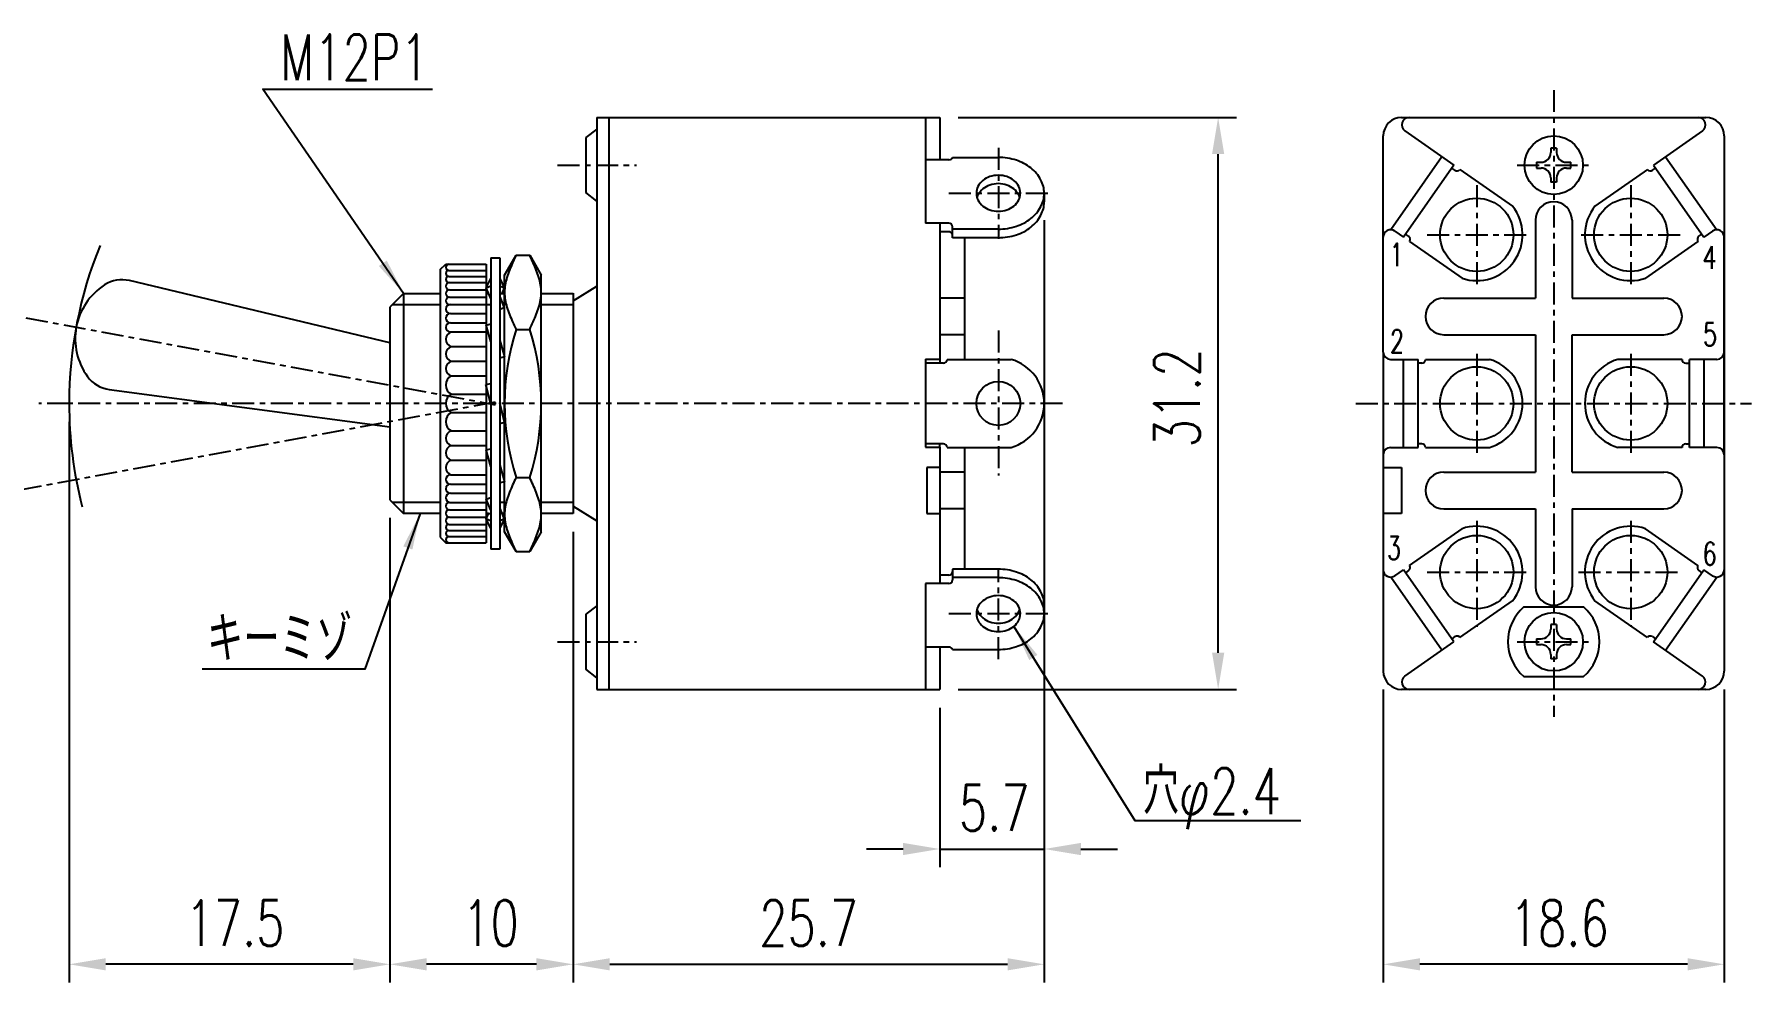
# Model space of a CAD drawing. Extents: x 9 to 150, y 57 to 189.
# Drawn here: x 56.3 to 150, y 129.8 to 181.5 of the extents above; entities that cross this region are included whole.
import ezdxf

# ---------------------------------------------------------------- set-up
doc = ezdxf.new("R2010")
doc.units = 0
doc.header["$LTSCALE"] = 0.2
doc.linetypes.add('CENTERX4', pattern=[10.5, 6, -1.5, 1.5, -1.5])
doc.layers.get('0').update_dxf_attribs({"linetype": 'CONTINUOUS'})
doc.layers.get('DEFPOINTS').update_dxf_attribs({"linetype": 'CONTINUOUS'})
for name, color, linetype in [('CENTER', 2, 'CENTERX4'), ('DIM', 4, 'CONTINUOUS'), ('GAIKEI', 7, 'CONTINUOUS')]:
    doc.layers.add(name, color=color, linetype=linetype)
doc.styles.get("Standard").update_dxf_attribs({"font": 'txt.shx', "width": 0.72, "bigfont": 'extfont.shx'})
doc.dimstyles.get("Standard").update_dxf_attribs({"dimscale": 2, "dimtxt": 1.25, "dimasz": 1, "dimexe": 0.5, "dimexo": 0.5, "dimgap": 0.5, "dimtad": 3, "dimcen": 0.09, "dimclrd": 256, "dimclre": 256, "dimazin": 3, "dimtfac": 0.8, "dimtmove": 0, "dimatfit": 3})

# ---------------------------------------------------------------- blocks, each defined once
blk = doc.blocks.new('*D6')
at = {"linetype": 'BYBLOCK'}
for p, q in [((58.175211, 160.407509), (58.175211, 129.807509)), ((75.675211, 155.157509), (75.675211, 129.807509)), ((73.675211, 130.807509), (60.175211, 130.807509))]:
    blk.add_line(p, q, dxfattribs=at)
for points in [[(60.175211, 131.140842), (60.175211, 130.474175), (58.175211, 130.807509)], [(73.675211, 131.140842), (73.675211, 130.474175), (75.675211, 130.807509)]]:
    blk.add_solid(points, dxfattribs=at)
at = {"layer": 'DEFPOINTS', "color": 0, "linetype": 'BYBLOCK'}
for p in [(58.175211, 161.407509), (75.675211, 156.157509), (58.175211, 130.807509)]:
    blk.add_point(p, dxfattribs=at)
at = {"color": 0, "linetype": 'BYBLOCK', "width": 0.72}
blk.add_text('17.5', height=2.5, dxfattribs=at).set_placement((64.525211, 131.807509))
blk = doc.blocks.new('*D7')
at = {"linetype": 'BYBLOCK'}
for p, q in [((75.675211, 155.157509), (75.675211, 129.807509)), ((85.675211, 154.407509), (85.675211, 129.807509)), ((83.675211, 130.807509), (77.675211, 130.807509))]:
    blk.add_line(p, q, dxfattribs=at)
for points in [[(77.675211, 131.140842), (77.675211, 130.474175), (75.675211, 130.807509)], [(83.675211, 131.140842), (83.675211, 130.474175), (85.675211, 130.807509)]]:
    blk.add_solid(points, dxfattribs=at)
at = {"layer": 'DEFPOINTS', "color": 0, "linetype": 'BYBLOCK'}
for p in [(75.675211, 156.157509), (85.675211, 155.407509), (75.675211, 130.807509)]:
    blk.add_point(p, dxfattribs=at)
at = {"color": 0, "linetype": 'BYBLOCK', "width": 0.72}
blk.add_text('10', height=2.5, dxfattribs=at).set_placement((79.625211, 131.807509))
blk = doc.blocks.new('*D8')
at = {"linetype": 'BYBLOCK'}
for p, q in [((106.675211, 177.007509), (121.866753, 177.007509)), ((120.866753, 147.807509), (120.866753, 175.007509)), ((106.675211, 145.807509), (121.866753, 145.807509))]:
    blk.add_line(p, q, dxfattribs=at)
for points in [[(120.53342, 175.007509), (121.200086, 175.007509), (120.866753, 177.007509)], [(120.53342, 147.807509), (121.200086, 147.807509), (120.866753, 145.807509)]]:
    blk.add_solid(points, dxfattribs=at)
at = {"layer": 'DEFPOINTS', "color": 0, "linetype": 'BYBLOCK'}
for p in [(105.675211, 177.007509), (120.866753, 177.007509), (105.675211, 145.807509)]:
    blk.add_point(p, dxfattribs=at)
at = {"color": 0, "linetype": 'BYBLOCK', "width": 0.72}
blk.add_text('31.2', height=2.5, rotation=90, dxfattribs=at).set_placement((119.866753, 159.007509))
blk = doc.blocks.new('*D9')
at = {"linetype": 'BYBLOCK'}
for p, q in [((129.875126, 145.807509), (129.875126, 129.807509)), ((148.475126, 145.807509), (148.475126, 129.807509)), ((146.475126, 130.807509), (131.875126, 130.807509))]:
    blk.add_line(p, q, dxfattribs=at)
for points in [[(131.875126, 131.140842), (131.875126, 130.474175), (129.875126, 130.807509)], [(146.475126, 131.140842), (146.475126, 130.474175), (148.475126, 130.807509)]]:
    blk.add_solid(points, dxfattribs=at)
at = {"layer": 'DEFPOINTS', "color": 0, "linetype": 'BYBLOCK'}
for p in [(129.875126, 146.807509), (148.475126, 146.807509), (129.875126, 130.807509)]:
    blk.add_point(p, dxfattribs=at)
at = {"color": 0, "linetype": 'BYBLOCK', "width": 0.72}
blk.add_text('18.6', height=2.5, dxfattribs=at).set_placement((136.775126, 131.807509))
blk = doc.blocks.new('*D10')
at = {"linetype": 'BYBLOCK'}
for p, q in [((85.675211, 154.407509), (85.675211, 129.807509)), ((111.375211, 148.94101), (111.375211, 129.807509)), ((87.675211, 130.807509), (109.375211, 130.807509))]:
    blk.add_line(p, q, dxfattribs=at)
for points in [[(87.675211, 131.140842), (87.675211, 130.474175), (85.675211, 130.807509)], [(109.375211, 131.140842), (109.375211, 130.474175), (111.375211, 130.807509)]]:
    blk.add_solid(points, dxfattribs=at)
at = {"layer": 'DEFPOINTS', "color": 0, "linetype": 'BYBLOCK'}
for p in [(85.675211, 155.407509), (111.375211, 149.94101), (111.375211, 130.807509)]:
    blk.add_point(p, dxfattribs=at)
at = {"color": 0, "linetype": 'BYBLOCK', "width": 0.72}
blk.add_text('25.7', height=2.5, dxfattribs=at).set_placement((95.825211, 131.807509))
blk = doc.blocks.new('*D11')
at = {"linetype": 'BYBLOCK'}
for p, q in [((111.375211, 171.404878), (111.375211, 136.09889)), ((105.675211, 144.807509), (105.675211, 136.09889)), ((103.675211, 137.09889), (101.675211, 137.09889)), ((105.675211, 137.09889), (111.375211, 137.09889)), ((113.375211, 137.09889), (115.375211, 137.09889))]:
    blk.add_line(p, q, dxfattribs=at)
for points in [[(103.675211, 137.432223), (103.675211, 136.765557), (105.675211, 137.09889)], [(113.375211, 137.432223), (113.375211, 136.765557), (111.375211, 137.09889)]]:
    blk.add_solid(points, dxfattribs=at)
at = {"layer": 'DEFPOINTS', "color": 0, "linetype": 'BYBLOCK'}
for p in [(111.375211, 172.404878), (105.675211, 145.807509), (111.375211, 137.09889)]:
    blk.add_point(p, dxfattribs=at)
at = {"color": 0, "linetype": 'BYBLOCK', "width": 0.72}
blk.add_text('5.7', height=2.5, dxfattribs=at).set_placement((106.725211, 138.09889))

msp = doc.modelspace()

# ---------------------------------------------------------------- linework, layer by layer
at = {"layer": 'CENTER'}
for p, q in [((139.175126, 178.507509, 0.001526), (139.175126, 144.307509, 0.001526)), ((108.8757, 175.356992, 0.001526), (108.8757, 170.391027, 0.001526)), ((84.825211, 174.407509, 0.001526), (89.125211, 174.407509, 0.001526)), ((137.180126, 174.407509, 0.001526), (141.170126, 174.407509, 0.001526)), ((106.1757, 172.874009, 0.001526), (111.5757, 172.874009, 0.001526)), ((134.975126, 173.307509, 0.001526), (134.975126, 167.907509, 0.001526)), ((143.375126, 173.307509, 0.001526), (143.375126, 167.907509, 0.001526)), ((132.275126, 170.607509, 0.001526), (137.675126, 170.607509, 0.001526)), ((140.675126, 170.607509, 0.001526), (145.375126, 170.607509, 0.001526)), ((145.375126, 170.607509, 0.001526), (146.075126, 170.607509, 0.001526)), ((51.684341, 166.847517, 0.001526), (81.428718, 161.334723, 0.001526)), ((108.875211, 165.37809, 0.001526), (108.875211, 157.47809, 0.001526)), ((134.975126, 164.107509, 0.001526), (134.975126, 158.707509, 0.001526)), ((143.375126, 164.107509, 0.001526), (143.375126, 158.707509, 0.001526)), ((81.428718, 161.480295, 0.001526), (51.684341, 155.9675, 0.001526)), ((58.175211, 161.407509, 0.001526), (56.52778, 161.407509, 0.001526)), ((112.375126, 161.407509, 0.001526), (58.175211, 161.407509, 0.001526)), ((128.375126, 161.407509, 0.001526), (149.975126, 161.407509, 0.001526)), ((134.975126, 155.007509, 0.001526), (134.975126, 149.216612, 0.001526)), ((143.375126, 155.007509, 0.001526), (143.375126, 149.216612, 0.001526)), ((108.8757, 147.458027, 0.001526), (108.8757, 152.423992, 0.001526)), ((132.275126, 152.207509, 0.001526), (137.775126, 152.207509, 0.001526)), ((140.536287, 152.207509, 0.001526), (146.213966, 152.207509, 0.001526)), ((106.1757, 149.94101, 0.001526), (111.5757, 149.94101, 0.001526)), ((84.825211, 148.407509, 0.001526), (89.125211, 148.407509, 0.001526)), ((137.180126, 148.407509, 0.001526), (141.170126, 148.407509, 0.001526))]:
    msp.add_line(p, q, dxfattribs=at)
at = {"layer": 'DIM', "flags": 128}
for points in [[(76.425211, 167.407509), (68.742341, 178.555526), (78.000776, 178.555526)], [(77.325211, 155.407509), (74.309413, 146.918363), (65.426385, 146.918363)], [(109.723739, 149.245935), (116.325789, 138.659491), (125.382804, 138.659491)]]:
    msp.add_lwpolyline(points, dxfattribs=at)
at = {"layer": 'DIM'}
for start, end in [(157.842743, 180), (180, 194.262139)]:
    msp.add_arc((81.035999, 161.407509, 0.001526), 22.860789, start, end, dxfattribs=at)
for points in [[(75.073482, 168.904893, 0.001526), (75.507092, 169.203724, 0.001526), (76.425211, 167.407509, 0.001526)], [(76.90381, 153.434757, 0.001526), (76.407583, 153.611043, 0.001526), (77.325211, 155.407509, 0.001526)], [(111.005487, 147.688228, 0.001526), (110.558648, 147.409565, 0.001526), (109.723739, 149.245935, 0.001526)]]:
    msp.add_solid(points, dxfattribs=at)
at = {"layer": 'GAIKEI', "linetype": 'CONTINUOUS'}
for p, q in [((86.975211, 176.369048, 0.001526), (86.375211, 175.907509, 0.001526)), ((86.975211, 177.007509, 0.001526), (86.975211, 145.807509, 0.001526)), ((86.975211, 177.007509, 0.001526), (105.675211, 177.007509, 0.001526)), ((87.625211, 177.007509, 0.001526), (87.625211, 145.807509, 0.001526)), ((104.893939, 176.929704, 0.001526), (104.893939, 171.237624, 0.001526)), ((105.675211, 177.007509, 0.001526), (105.675211, 174.699946, 0.001526)), ((130.875126, 177.007509, 0.001526), (147.475126, 177.007509, 0.001526)), ((131.058459, 176.279849, 0.001526), (133.730423, 174.408919, 0.001526)), ((147.291794, 176.279849, 0.001526), (144.61983, 174.408919, 0.001526)), ((86.375211, 175.907509, 0.001526), (86.375211, 172.907509, 0.001526)), ((129.875126, 164.207509, 0.001526), (129.875126, 176.007509, 0.001526)), ((139.015526, 175.338509, 0.001526), (139.015526, 175.099109, 0.001526)), ((139.334726, 175.338509, 0.001526), (139.015526, 175.338509, 0.001526)), ((139.334726, 175.338509, 0.001526), (139.334726, 175.099109, 0.001526)), ((148.475126, 176.007509, 0.001526), (148.475126, 164.207509, 0.001526)), ((106.175211, 174.699946, 0.001526), (104.875211, 174.699946, 0.001526)), ((106.375211, 174.829704, 0.001526), (107.875211, 174.829704, 0.001526)), ((107.875211, 174.829704, 0.001526), (108.875211, 174.829704, 0.001526)), ((133.075102, 174.86778, 0.001526), (130.282995, 170.880239, 0.001526)), ((133.730423, 174.408919, 0.001526), (130.977256, 170.476989, 0.001526)), ((138.244126, 174.567109, 0.001526), (138.244126, 174.247909, 0.001526)), ((138.244126, 174.567109, 0.001526), (138.483526, 174.567109, 0.001526)), ((139.866726, 174.567109, 0.001526), (140.106126, 174.567109, 0.001526)), ((140.106126, 174.247909, 0.001526), (140.106126, 174.567109, 0.001526)), ((144.61983, 174.408919, 0.001526), (147.372996, 170.476989, 0.001526)), ((145.275151, 174.86778, 0.001526), (148.067258, 170.880239, 0.001526)), ((133.779539, 174.130373, 0.001526), (133.615708, 174.245089, 0.001526)), ((134.058084, 174.179488, 0.001526), (136.925116, 172.171971, 0.001526)), ((138.244126, 174.247909, 0.001526), (138.483526, 174.247909, 0.001526)), ((139.015526, 173.715909, 0.001526), (139.015526, 173.476509, 0.001526)), ((139.334726, 173.476509, 0.001526), (139.015526, 173.476509, 0.001526)), ((139.334726, 173.715909, 0.001526), (139.334726, 173.476509, 0.001526)), ((139.866726, 174.247909, 0.001526), (140.106126, 174.247909, 0.001526)), ((144.292169, 174.179488, 0.001526), (141.425137, 172.171971, 0.001526)), ((144.570714, 174.130373, 0.001526), (144.734545, 174.245089, 0.001526)), ((86.975211, 172.445971, 0.001526), (86.375211, 172.907509, 0.001526)), ((111.375211, 172.874009, 0.001526), (111.375211, 172.404878, 0.001526)), ((106.175211, 171.237624, 0.001526), (104.893449, 171.237624, 0.001526)), ((105.675211, 171.237624, 0.001526), (105.675211, 163.82809, 0.001526)), ((106.175211, 170.778763, 0.001526), (105.675211, 170.778763, 0.001526)), ((106.375211, 170.449183, 0.001526), (106.375211, 171.037624, 0.001526)), ((108.875211, 170.908044, 0.001526), (106.375211, 170.908044, 0.001526)), ((130.504557, 170.807977, 0.001526), (130.977256, 170.476989, 0.001526)), ((131.255802, 170.526104, 0.001526), (131.091972, 170.64082, 0.001526)), ((138.175126, 171.407509, 0.001526), (138.175126, 167.157509, 0.001526)), ((140.175126, 171.407509, 0.001526), (140.175126, 167.157509, 0.001526)), ((147.094451, 170.526104, 0.001526), (147.258281, 170.64082, 0.001526)), ((147.845696, 170.807977, 0.001526), (147.372996, 170.476989, 0.001526)), ((108.875211, 170.449183, 0.001526), (106.375211, 170.449183, 0.001526)), ((107.025211, 170.449183, 0.001526), (107.025211, 163.82809, 0.001526)), ((131.304917, 170.247559, 0.001526), (134.171949, 168.240041, 0.001526)), ((147.045336, 170.247559, 0.001526), (144.178303, 168.240041, 0.001526)), ((148.475126, 158.607509, 0.001526), (148.475126, 170.480316, 0.001526)), ((78.425211, 168.707509, 0.001526), (78.725211, 169.007509, 0.001526)), ((78.425211, 168.707509, 0.001526), (78.425211, 154.107509, 0.001526)), ((78.725211, 169.007509, 0.001526), (80.925211, 169.007509, 0.001526)), ((78.895211, 168.667509, 0.001526), (80.925211, 168.667509, 0.001526)), ((80.925211, 169.007509, 0.001526), (80.925211, 153.807509, 0.001526)), ((81.175211, 169.357509, 0.001526), (81.675211, 169.357509, 0.001526)), ((81.175211, 169.357509, 0.001526), (81.175211, 161.354069, 0.001526)), ((81.675211, 169.357509, 0.001526), (81.675211, 161.407509, 0.001526)), ((81.933163, 168.407502, 0.001526), (82.558377, 169.490405, 0.001526)), ((82.558377, 169.490405, 0.001526), (83.307949, 169.490405, 0.001526)), ((83.307949, 169.490405, 0.001526), (83.933163, 168.407502, 0.001526)), ((75.675211, 164.716439, 0.001526), (61.463985, 168.105671, 0.001526)), ((78.890211, 168.337509, 0.001526), (80.925211, 168.337509, 0.001526)), ((78.890211, 168.007509, 0.001526), (80.925211, 168.007509, 0.001526)), ((80.935588, 167.718582, 0.001526), (81.175211, 168.216647, 0.001526)), ((80.935588, 167.718582, 0.001526), (81.175211, 167.815459, 0.001526)), ((81.675211, 168.216647, 0.001526), (81.914833, 167.718582, 0.001526)), ((81.67664, 167.814881, 0.001526), (81.914833, 167.718582, 0.001526)), ((81.933163, 154.407516, 0.001526), (81.933163, 168.407502, 0.001526)), ((83.933163, 154.407516, 0.001526), (83.933163, 168.407502, 0.001526)), ((85.675211, 167.007509, 0.001526), (86.975211, 167.807509, 0.001526)), ((76.425211, 167.407509, 0.001526), (75.675211, 166.657509, 0.001526)), ((75.825211, 166.807509, 0.001526), (78.425211, 166.807509, 0.001526)), ((76.425211, 167.407509, 0.001526), (78.425211, 167.407509, 0.001526)), ((76.425211, 167.407509, 0.001526), (76.425211, 155.407509, 0.001526)), ((78.925211, 167.607509, 0.001526), (80.925211, 167.607509, 0.001526)), ((78.925211, 167.207509, 0.001526), (80.925211, 167.207509, 0.001526)), ((78.925211, 166.807509, 0.001526), (80.925211, 166.807509, 0.001526)), ((80.925211, 167.407509, 0.001526), (81.061352, 167.407509, 0.001526)), ((80.925211, 166.807509, 0.001526), (81.175211, 166.807509, 0.001526)), ((81.175211, 167.125883, 0.001526), (80.935588, 167.718582, 0.001526)), ((81.675211, 167.407509, 0.001526), (81.933163, 167.407509, 0.001526)), ((81.675211, 167.223132, 0.001526), (81.914833, 166.630432, 0.001526)), ((81.914833, 167.718582, 0.001526), (81.789241, 167.407934, 0.001526)), ((81.843242, 166.807509, 0.001526), (81.933163, 166.807509, 0.001526)), ((83.933163, 167.407509, 0.001526), (85.675211, 167.407509, 0.001526)), ((83.933163, 166.807509, 0.001526), (85.675211, 166.807509, 0.001526)), ((85.675211, 167.42809, 0.001526), (85.675211, 155.42809, 0.001526)), ((85.675211, 167.407509, 0.001526), (85.675211, 155.407509, 0.001526)), ((107.025211, 167.157509, 0.001526), (105.675211, 167.157509, 0.001526)), ((133.175126, 167.157509, 0.001526), (138.175126, 167.157509, 0.001526)), ((140.175126, 167.157509, 0.001526), (145.175126, 167.157509, 0.001526)), ((75.675211, 166.657509, 0.001526), (75.675211, 156.157509, 0.001526)), ((78.975211, 166.307509, 0.001526), (80.925211, 166.307509, 0.001526)), ((81.914833, 166.630432, 0.001526), (81.675211, 166.533555, 0.001526)), ((78.975211, 165.807509, 0.001526), (80.925211, 165.807509, 0.001526)), ((78.975211, 165.307509, 0.001526), (80.925211, 165.307509, 0.001526)), ((80.927527, 165.67755, 0.001526), (81.175211, 165.745769, 0.001526)), ((81.175211, 164.778279, 0.001526), (80.927527, 165.67755, 0.001526)), ((82.558377, 165.448957, 0.001526), (83.307949, 165.448957, 0.001526)), ((107.025211, 165.157509, 0.001526), (105.675211, 165.157509, 0.001526)), ((133.175126, 165.157509, 0.001526), (138.175126, 165.157509, 0.001526)), ((138.175126, 165.157509, 0.001526), (138.175126, 157.657509, 0.001526)), ((140.175126, 157.657509, 0.001526), (140.175126, 165.157509, 0.001526)), ((140.175126, 165.157509, 0.001526), (145.175126, 165.157509, 0.001526)), ((79.025211, 164.507509, 0.001526), (80.925211, 164.507509, 0.001526)), ((81.675211, 164.845878, 0.001526), (81.922895, 163.946607, 0.001526)), ((129.875126, 164.207509, 0.001526), (129.875126, 157.907509, 0.001526)), ((148.475126, 164.207509, 0.001526), (148.475126, 152.334703, 0.001526)), ((79.025211, 163.707509, 0.001526), (80.925211, 163.707509, 0.001526)), ((81.922895, 163.946607, 0.001526), (81.675211, 163.878388, 0.001526)), ((105.675211, 163.607509, 0.001526), (104.875211, 163.607509, 0.001526)), ((104.893939, 163.82809, 0.001526), (104.893939, 159.02809, 0.001526)), ((104.893939, 163.82809, 0.001526), (105.675211, 163.82809, 0.001526)), ((105.675211, 163.82809, 0.001526), (105.675211, 163.607509, 0.001526)), ((105.875211, 163.607509, 0.001526), (105.675211, 163.607509, 0.001526)), ((106.074583, 163.807509, 0.001526), (109.575211, 163.807509, 0.001526)), ((130.275126, 163.807509, 0.001526), (131.775126, 163.807509, 0.001526)), ((130.975126, 158.978319, 0.001526), (130.975126, 163.8367, 0.001526)), ((131.775126, 159.007509, 0.001526), (131.775126, 163.807509, 0.001526)), ((131.975126, 163.607509, 0.001526), (131.775126, 163.607509, 0.001526)), ((132.175126, 163.807509, 0.001526), (135.675126, 163.807509, 0.001526)), ((146.175126, 163.807509, 0.001526), (142.675126, 163.807509, 0.001526)), ((146.375126, 163.607509, 0.001526), (146.575126, 163.607509, 0.001526)), ((146.575126, 159.007509, 0.001526), (146.575126, 163.807509, 0.001526)), ((148.075126, 163.807509, 0.001526), (146.575126, 163.807509, 0.001526)), ((147.375126, 158.978319, 0.001526), (147.375126, 163.8367, 0.001526)), ((60.363544, 162.168218, 0.001526), (75.675211, 160.128983, 0.001526)), ((79.025211, 162.907509, 0.001526), (80.925211, 162.907509, 0.001526)), ((80.917258, 162.432266, 0.001526), (81.175211, 162.495343, 0.001526)), ((81.175211, 161.377387, 0.001526), (80.917258, 162.432266, 0.001526)), ((79.025211, 161.907509, 0.001526), (80.925211, 161.907509, 0.001526)), ((81.175211, 161.46095, 0.001526), (81.175211, 155.407509, 0.001526)), ((81.933163, 160.382753, 0.001526), (81.675211, 161.437632, 0.001526)), ((81.675211, 161.407509, 0.001526), (81.675211, 153.457509, 0.001526)), ((79.025211, 160.907509, 0.001526), (80.925211, 160.907509, 0.001526)), ((81.675211, 160.319676, 0.001526), (81.933163, 160.382753, 0.001526)), ((79.025211, 159.907509, 0.001526), (80.925211, 159.907509, 0.001526)), ((79.025211, 159.107509, 0.001526), (80.925211, 159.107509, 0.001526)), ((80.927527, 158.868412, 0.001526), (81.175211, 158.936631, 0.001526)), ((81.175211, 157.969141, 0.001526), (80.927527, 158.868412, 0.001526)), ((105.675211, 159.207509, 0.001526), (104.875211, 159.207509, 0.001526)), ((104.893939, 159.02809, 0.001526), (105.675211, 159.02809, 0.001526)), ((105.675211, 159.02809, 0.001526), (105.675211, 159.207509, 0.001526)), ((105.875211, 159.207509, 0.001526), (105.675211, 159.207509, 0.001526)), ((105.675211, 159.02809, 0.001526), (105.675211, 157.907509, 0.001526)), ((106.075211, 159.007509, 0.001526), (109.575211, 159.007509, 0.001526)), ((107.025211, 159.02809, 0.001526), (107.025211, 152.365836, 0.001526)), ((130.275126, 159.007509, 0.001526), (131.775126, 159.007509, 0.001526)), ((131.975126, 159.207509, 0.001526), (131.775126, 159.207509, 0.001526)), ((132.175126, 159.007509, 0.001526), (135.675126, 159.007509, 0.001526)), ((146.175126, 159.007509, 0.001526), (142.675126, 159.007509, 0.001526)), ((146.375126, 159.207509, 0.001526), (146.575126, 159.207509, 0.001526)), ((148.075126, 159.007509, 0.001526), (146.575126, 159.007509, 0.001526)), ((78.975211, 157.507509, 0.001526), (80.925211, 157.507509, 0.001526)), ((79.025211, 158.307509, 0.001526), (80.925211, 158.307509, 0.001526)), ((81.675211, 158.03674, 0.001526), (81.922895, 157.137469, 0.001526)), ((104.975211, 157.907509, 0.001526), (104.975211, 155.407509, 0.001526)), ((105.675211, 157.907509, 0.001526), (104.975211, 157.907509, 0.001526)), ((105.675211, 157.907509, 0.001526), (105.675211, 155.407509, 0.001526)), ((107.025211, 157.657509, 0.001526), (105.675211, 157.657509, 0.001526)), ((129.875126, 157.907509, 0.001526), (129.875126, 155.407509, 0.001526)), ((129.875126, 157.907509, 0.001526), (130.875126, 157.907509, 0.001526)), ((130.875126, 157.907509, 0.001526), (130.875126, 155.407509, 0.001526)), ((133.175126, 157.657509, 0.001526), (138.175126, 157.657509, 0.001526)), ((140.175126, 157.657509, 0.001526), (145.175126, 157.657509, 0.001526)), ((78.975211, 157.007509, 0.001526), (80.925211, 157.007509, 0.001526)), ((78.975211, 156.507509, 0.001526), (80.925211, 156.507509, 0.001526)), ((81.922895, 157.137469, 0.001526), (81.678558, 157.070172, 0.001526)), ((82.558377, 157.366062, 0.001526), (83.307949, 157.366062, 0.001526)), ((75.675211, 156.157509, 0.001526), (76.425211, 155.407509, 0.001526)), ((78.425211, 156.007509, 0.001526), (75.825211, 156.007509, 0.001526)), ((78.925211, 156.007509, 0.001526), (80.925211, 156.007509, 0.001526)), ((78.925211, 155.607509, 0.001526), (80.925211, 155.607509, 0.001526)), ((81.007179, 156.007509, 0.001526), (80.925211, 156.007509, 0.001526)), ((80.935588, 156.184587, 0.001526), (81.175211, 156.281464, 0.001526)), ((81.175211, 155.591887, 0.001526), (80.935588, 156.184587, 0.001526)), ((81.933163, 156.007509, 0.001526), (81.675211, 156.007509, 0.001526)), ((81.677274, 155.684034, 0.001526), (81.914833, 155.096437, 0.001526)), ((85.675211, 156.007509, 0.001526), (83.933163, 156.007509, 0.001526)), ((85.675211, 155.807509, 0.001526), (86.975211, 155.007509, 0.001526)), ((107.025211, 155.657509, 0.001526), (105.675211, 155.657509, 0.001526)), ((133.175126, 155.657509, 0.001526), (138.175126, 155.657509, 0.001526)), ((138.175126, 155.657509, 0.001526), (138.175126, 151.407509, 0.001526)), ((140.175126, 155.657509, 0.001526), (140.175126, 151.407509, 0.001526)), ((140.175126, 155.657509, 0.001526), (145.175126, 155.657509, 0.001526)), ((78.425211, 155.407509, 0.001526), (76.425211, 155.407509, 0.001526)), ((78.890211, 154.807509, 0.001526), (80.925211, 154.807509, 0.001526)), ((78.925211, 155.207509, 0.001526), (80.925211, 155.207509, 0.001526)), ((81.061352, 155.407509, 0.001526), (80.925211, 155.407509, 0.001526)), ((80.935588, 155.096437, 0.001526), (81.060478, 155.40535, 0.001526)), ((81.175211, 154.99956, 0.001526), (80.935588, 155.096437, 0.001526)), ((81.175211, 154.598372, 0.001526), (80.935588, 155.096437, 0.001526)), ((81.061352, 155.407509, 0.001526), (81.175211, 155.407509, 0.001526)), ((81.175211, 155.407509, 0.001526), (81.175211, 153.457509, 0.001526)), ((81.914833, 155.096437, 0.001526), (81.675211, 154.598372, 0.001526)), ((81.914833, 155.096437, 0.001526), (81.67664, 155.000138, 0.001526)), ((81.933163, 155.407509, 0.001526), (81.78907, 155.407509, 0.001526)), ((85.675211, 155.407509, 0.001526), (83.933163, 155.407509, 0.001526)), ((104.975211, 155.407509, 0.001526), (105.675211, 155.407509, 0.001526)), ((105.675211, 155.407509, 0.001526), (105.675211, 151.577395, 0.001526)), ((129.875126, 155.407509, 0.001526), (129.875126, 152.334703, 0.001526)), ((130.875126, 155.407509, 0.001526), (129.875126, 155.407509, 0.001526)), ((78.425211, 154.107509, 0.001526), (78.725211, 153.807509, 0.001526)), ((78.725211, 153.807509, 0.001526), (80.925211, 153.807509, 0.001526)), ((78.890211, 154.477509, 0.001526), (80.925211, 154.477509, 0.001526)), ((78.895211, 154.147509, 0.001526), (80.925211, 154.147509, 0.001526)), ((82.558377, 153.324614, 0.001526), (81.933163, 154.407516, 0.001526)), ((83.933163, 154.407516, 0.001526), (83.307949, 153.324614, 0.001526)), ((131.304917, 152.56746, 0.001526), (134.171949, 154.574978, 0.001526)), ((147.045336, 152.56746, 0.001526), (144.178303, 154.574978, 0.001526)), ((81.675211, 153.457509, 0.001526), (81.175211, 153.457509, 0.001526)), ((82.558377, 153.324614, 0.001526), (83.307949, 153.324614, 0.001526)), ((106.175211, 152.036257, 0.001526), (105.675211, 152.036257, 0.001526)), ((106.375211, 152.365836, 0.001526), (106.375211, 151.777395, 0.001526)), ((108.875211, 152.365836, 0.001526), (106.375211, 152.365836, 0.001526)), ((108.875211, 151.906974, 0.001526), (106.375211, 151.906974, 0.001526)), ((129.875126, 152.334703, 0.001526), (129.875126, 146.807509, 0.001526)), ((133.075102, 147.947239, 0.001526), (130.282995, 151.93478, 0.001526)), ((130.504557, 152.007042, 0.001526), (130.977256, 152.33803, 0.001526)), ((133.730423, 148.4061, 0.001526), (130.977256, 152.33803, 0.001526)), ((131.255802, 152.288915, 0.001526), (131.091972, 152.174199, 0.001526)), ((144.61983, 148.4061, 0.001526), (147.372996, 152.33803, 0.001526)), ((145.275151, 147.947239, 0.001526), (148.067258, 151.93478, 0.001526)), ((147.094451, 152.288915, 0.001526), (147.258281, 152.174199, 0.001526)), ((147.845696, 152.007042, 0.001526), (147.372996, 152.33803, 0.001526)), ((148.475126, 152.334703, 0.001526), (148.475126, 146.807509, 0.001526)), ((104.893449, 151.577395, 0.001526), (104.893449, 145.807509, 0.001526)), ((106.175211, 151.577395, 0.001526), (104.893449, 151.577395, 0.001526)), ((86.975211, 150.369048, 0.001526), (86.375211, 149.907509, 0.001526)), ((111.375211, 149.94101, 0.001526), (111.375211, 150.410141, 0.001526)), ((134.058084, 148.635531, 0.001526), (136.925116, 150.643048, 0.001526)), ((137.550318, 150.307509, 0.001526), (140.799933, 150.307509, 0.001526)), ((144.292169, 148.635531, 0.001526), (141.425137, 150.643048, 0.001526)), ((86.375211, 149.907509, 0.001526), (86.375211, 146.907509, 0.001526)), ((139.334726, 149.338509, 0.001526), (139.015526, 149.338509, 0.001526)), ((139.015526, 149.338509, 0.001526), (139.015526, 149.099109, 0.001526)), ((139.334726, 149.338509, 0.001526), (139.334726, 149.099109, 0.001526)), ((106.175211, 148.115073, 0.001526), (104.875211, 148.115073, 0.001526)), ((105.675211, 148.115073, 0.001526), (105.675211, 145.807509, 0.001526)), ((131.058459, 146.53517, 0.001526), (133.730423, 148.4061, 0.001526)), ((133.779539, 148.684646, 0.001526), (133.615708, 148.56993, 0.001526)), ((138.244126, 148.567109, 0.001526), (138.244126, 148.247909, 0.001526)), ((138.244126, 148.567109, 0.001526), (138.483526, 148.567109, 0.001526)), ((138.244126, 148.247909, 0.001526), (138.483526, 148.247909, 0.001526)), ((139.866726, 148.567109, 0.001526), (140.106126, 148.567109, 0.001526)), ((139.866726, 148.247909, 0.001526), (140.106126, 148.247909, 0.001526)), ((140.106126, 148.247909, 0.001526), (140.106126, 148.567109, 0.001526)), ((144.570714, 148.684646, 0.001526), (144.734545, 148.56993, 0.001526)), ((147.291794, 146.53517, 0.001526), (144.61983, 148.4061, 0.001526)), ((106.375211, 147.985315, 0.001526), (107.875211, 147.985315, 0.001526)), ((107.875211, 147.985315, 0.001526), (108.875211, 147.985315, 0.001526)), ((139.015526, 147.715909, 0.001526), (139.015526, 147.476509, 0.001526)), ((139.334726, 147.476509, 0.001526), (139.015526, 147.476509, 0.001526)), ((139.334726, 147.715909, 0.001526), (139.334726, 147.476509, 0.001526)), ((86.975211, 146.445971, 0.001526), (86.375211, 146.907509, 0.001526)), ((137.550318, 146.507509, 0.001526), (140.799933, 146.507509, 0.001526)), ((86.975211, 145.807509, 0.001526), (105.675211, 145.807509, 0.001526)), ((147.475126, 145.807509, 0.001526), (130.875126, 145.807509, 0.001526))]:
    msp.add_line(p, q, dxfattribs=at)
for centre, radius in [((139.175126, 174.407509, 0.001526), 1.596), ((134.975126, 170.607509, 0.001526), 2), ((143.375126, 170.607509, 0.001526), 2), ((134.975126, 161.407509, 0.001526), 2), ((143.375126, 161.407509, 0.001526), 2), ((108.875211, 161.407509, 0.001526), 1.2), ((134.975126, 152.207509, 0.001526), 2), ((143.375126, 152.207509, 0.001526), 2), ((139.175126, 148.407509, 0.001526), 1.596)]:
    msp.add_circle(centre, radius, dxfattribs=at)
for centre, radius, start, end in [((130.875126, 176.007509, 0.001526), 1, 90, 180), ((131.287889, 176.607509, 0.001526), 0.4, 90, 235), ((147.062363, 176.607509, 0.001526), 0.4, 305, 90), ((147.475126, 176.007509, 0.001526), 1, 0, 90), ((106.175211, 174.918958, 0.001526), 0.219012, 270, 335.950074), ((108.875207, 171.643781, 0.001526), 3.185923, 72.0461, 89.999928), ((109.070666, 172.246981, 0.001526), 2.551845, 51.964695, 72.046193), ((138.483526, 175.099109, 0.001526), 0.532, 270, 0), ((139.866726, 175.099109, 0.001526), 0.532, 180, 270), ((108.673898, 172.778979, 0.001526), 1.021348, 129.322746, 153.176022), ((108.795825, 172.630128, 0.001526), 1.213761, 108.7422, 129.322579), ((108.875213, 172.39616, 0.001526), 1.460831, 90.000111, 108.742296), ((108.875213, 171.937299, 0.001526), 1.460831, 90.000111, 108.742296), ((108.875207, 172.396163, 0.001526), 1.460828, 71.257685, 89.99987), ((108.875207, 171.937302, 0.001526), 1.460828, 71.257685, 89.99987), ((108.954595, 172.630128, 0.001526), 1.213761, 50.677421, 71.2578), ((109.076522, 172.778979, 0.001526), 1.021348, 26.823978, 50.677254), ((109.370364, 172.63009, 0.001526), 2.065438, 27.901046, 51.964687), ((109.831022, 172.874007, 0.001526), 1.544189, 0.000069, 27.901046), ((133.894254, 174.294204, 0.001526), 0.2, 235, 325), ((138.483526, 173.715909, 0.001526), 0.532, 0, 90), ((139.866726, 173.715909, 0.001526), 0.532, 90, 180), ((144.455999, 174.294204, 0.001526), 0.2, 215, 305), ((108.485968, 172.87401, 0.001526), 0.810757, 153.176157, 180.000119), ((108.485966, 172.874008, 0.001526), 0.810755, 179.999916, 206.823878), ((108.485964, 172.415148, 0.001526), 0.810755, 153.175987, 163.561639), ((108.673898, 172.320118, 0.001526), 1.021348, 129.322746, 153.176022), ((108.673898, 172.969039, 0.001526), 1.021348, 206.823978, 230.677254), ((108.795825, 172.171267, 0.001526), 1.213761, 108.7422, 129.322579), ((108.954595, 172.171267, 0.001526), 1.213761, 50.677421, 71.2578), ((109.076522, 172.320118, 0.001526), 1.021348, 26.823978, 50.677254), ((109.076522, 172.969039, 0.001526), 1.021348, 309.322746, 333.176022), ((109.264453, 172.874008, 0.001526), 0.810758, 0.000029, 26.823991), ((109.264455, 172.87401, 0.001526), 0.810756, 333.175974, 359.999936), ((109.264456, 172.415148, 0.001526), 0.810755, 16.438361, 26.824013), ((109.831022, 172.874011, 0.001526), 1.544189, 332.098954, 359.999931), ((109.83102, 172.404879, 0.001526), 1.544191, 332.098972, 359.999949), ((139.175126, 171.407509, 0.001526), 1, 0, 180), ((108.795828, 173.11789, 0.001526), 1.213763, 230.677305, 251.257685), ((108.87521, 173.351858, 0.001526), 1.460831, 251.257823, 270.000008), ((108.87521, 173.351855, 0.001526), 1.460828, 270.000012, 288.742196), ((108.954592, 173.11789, 0.001526), 1.213763, 288.742315, 309.322695), ((109.070663, 173.501037, 0.001526), 2.551847, 287.953863, 308.035362), ((109.370366, 173.117928, 0.001526), 2.065436, 308.03527, 332.098912), ((109.370366, 172.648796, 0.001526), 2.065436, 308.03527, 332.098912), ((134.975126, 170.607509, 0.001526), 2.5, 251.260205, 38.739795), ((143.375126, 170.607509, 0.001526), 2.5, 141.260205, 288.739795), ((106.175211, 171.037624, 0.001526), 0.2, 0, 90), ((106.175211, 170.578763, 0.001526), 0.2, 0, 90), ((108.87521, 174.104237, 0.001526), 3.185922, 270.000015, 287.953843), ((108.875207, 173.635105, 0.001526), 3.185923, 270.000072, 287.9539), ((109.070666, 173.031906, 0.001526), 2.551845, 287.953807, 308.035305), ((130.275126, 170.480316, 0.001526), 0.4, 55, 180), ((148.075126, 170.480316, 0.001526), 0.4, 0, 125), ((131.141087, 170.362274, 0.001526), 0.2, 325, 55), ((147.209166, 170.362274, 0.001526), 0.2, 125, 215), ((78.895211, 168.837509, 0.001526), 0.17, 90, 270), ((78.890211, 168.502509, 0.001526), 0.165, 90, 270), ((87.007876, 166.790837, 0.001526), 5.163459, 158.513542, 163.261079), ((90.828471, 165.2906, 0.001526), 9.268048, 155.8239, 158.53478), ((108.797553, 157.230717, 0.001526), 28.961946, 154.956684, 155.836056), ((69.134569, 162.755795, 0.001526), 15.692025, 23.792106, 25.415154), ((71.662869, 163.870455, 0.001526), 12.928917, 21.849062, 23.792259), ((79.505217, 167.014961, 0.001526), 4.479637, 16.376305, 21.849074), ((62.008518, 164.934044, 0.001526), 3.5, 122.898007, 216.101993), ((61.058014, 166.403412, 0.001526), 1.75, 76.586111, 122.898007), ((78.890211, 168.172509, 0.001526), 0.165, 90, 270), ((78.925211, 167.807509, 0.001526), 0.2, 90, 270), ((84.383496, 167.460992, 0.001526), 2.450349, 170.300566, 179.796831), ((85.294363, 167.304932, 0.001526), 3.374488, 163.240716, 170.294349), ((80.171596, 167.210788, 0.001526), 3.78508, 10.088635, 16.3763), ((81.667982, 167.477032, 0.001526), 2.265192, 359.814054, 10.088549), ((78.925211, 167.407509, 0.001526), 0.2, 90, 270), ((78.925211, 167.007509, 0.001526), 0.2, 90, 270), ((78.975211, 166.557509, 0.001526), 0.25, 90, 270), ((84.383496, 167.47837, 0.001526), 2.450349, 180.203169, 189.699434), ((85.294355, 167.63443, 0.001526), 3.37448, 189.705683, 196.759315), ((80.561588, 167.636871, 0.001526), 3.385126, 343.251789, 350.283212), ((81.491688, 167.477602, 0.001526), 2.441487, 350.283293, 359.814104), ((133.175126, 166.157509, 0.001526), 1, 90, 270), ((145.175126, 166.157509, 0.001526), 1, 270, 90), ((78.975211, 166.057509, 0.001526), 0.25, 90, 270), ((87.007876, 168.148525, 0.001526), 5.163459, 196.738921, 201.486458), ((90.828492, 169.648762, 0.001526), 9.268068, 201.465169, 204.17605), ((108.797553, 177.708644, 0.001526), 28.961946, 204.163944, 205.043316), ((57.068772, 177.708644, 0.001526), 28.961946, 334.956684, 335.836056), ((74.961326, 169.680955, 0.001526), 9.351049, 335.835981, 338.522801), ((78.839537, 168.155079, 0.001526), 5.183457, 338.522706, 343.251916), ((79.139779, 164.907509, 0.001526), 0.416084, 105.982856, 254.017144), ((78.975211, 165.557509, 0.001526), 0.25, 90, 270), ((95.307935, 161.407509, 0.001526), 13.374772, 162.412046, 197.587954), ((70.558391, 161.407509, 0.001526), 13.374772, 342.412046, 17.587954), ((79.139779, 164.107509, 0.001526), 0.416084, 105.982856, 254.017144), ((130.275126, 164.207509, 0.001526), 0.4, 180, 270), ((148.075126, 164.207509, 0.001526), 0.4, 270, 0), ((79.139779, 163.307509, 0.001526), 0.416084, 105.982856, 254.017144), ((105.875211, 163.807509, 0.001526), 0.2, 270, 0), ((108.875211, 161.407509, 0.001526), 2.5, 286.260205, 73.739795), ((131.975126, 163.807509, 0.001526), 0.2, 270, 0), ((134.975126, 161.407509, 0.001526), 2.5, 286.260205, 73.739795), ((143.375126, 161.407509, 0.001526), 2.5, 106.260205, 253.739795), ((146.375126, 163.807509, 0.001526), 0.2, 180, 270), ((60.594572, 163.902901, 0.001526), 1.75, 216.101993, 262.413889), ((79.290818, 162.407509, 0.001526), 0.566169, 117.977923, 242.022077), ((79.290818, 161.407509, 0.001526), 0.566169, 117.977923, 242.022077), ((79.290818, 160.407509, 0.001526), 0.566169, 117.977923, 242.022077), ((79.139779, 159.507509, 0.001526), 0.416084, 105.982856, 254.017144), ((79.139779, 158.707509, 0.001526), 0.416084, 105.982856, 254.017144), ((105.875211, 159.007509, 0.001526), 0.2, 0, 90), ((130.275126, 158.607509, 0.001526), 0.4, 90, 180), ((131.975126, 159.007509, 0.001526), 0.2, 0, 90), ((146.375126, 159.007509, 0.001526), 0.2, 90, 180), ((148.075126, 158.607509, 0.001526), 0.4, 0, 90), ((79.139779, 157.907509, 0.001526), 0.416084, 105.982856, 254.017144), ((78.975211, 157.257509, 0.001526), 0.25, 90, 270), ((133.175126, 156.657509, 0.001526), 1, 90, 270), ((145.175126, 156.657509, 0.001526), 1, 270, 90), ((78.975211, 156.757509, 0.001526), 0.25, 90, 270), ((78.975211, 156.257509, 0.001526), 0.25, 90, 270), ((87.007876, 154.666493, 0.001526), 5.163459, 158.513542, 163.261079), ((90.828492, 153.166256, 0.001526), 9.268068, 155.82395, 158.534831), ((108.797553, 145.106374, 0.001526), 28.961946, 154.956684, 155.836056), ((69.134569, 150.631452, 0.001526), 15.692025, 23.792106, 25.415154), ((71.66284, 151.746111, 0.001526), 12.928944, 21.849011, 23.792208), ((79.505217, 154.890617, 0.001526), 4.479637, 16.376305, 21.849074), ((78.925211, 155.807509, 0.001526), 0.2, 90, 270), ((78.925211, 155.407509, 0.001526), 0.2, 90, 270), ((84.38349, 155.336648, 0.001526), 2.450343, 170.300554, 179.796819), ((85.294363, 155.180588, 0.001526), 3.374488, 163.240716, 170.294349), ((80.171596, 155.086444, 0.001526), 3.78508, 10.088635, 16.3763), ((81.667988, 155.352689, 0.001526), 2.265187, 359.814066, 10.088561), ((78.925211, 155.007509, 0.001526), 0.2, 90, 270), ((78.890211, 154.642509, 0.001526), 0.165, 90, 270), ((84.383496, 155.354027, 0.001526), 2.450349, 180.203169, 189.699434), ((85.294363, 155.510086, 0.001526), 3.374488, 189.705651, 196.759284), ((80.561579, 155.512528, 0.001526), 3.385134, 343.251821, 350.283244), ((81.491688, 155.353259, 0.001526), 2.441487, 350.283293, 359.814104), ((134.975126, 152.207509, 0.001526), 2.5, 321.260205, 108.739795), ((143.375126, 152.207509, 0.001526), 2.5, 71.260205, 218.739795), ((78.890211, 154.312509, 0.001526), 0.165, 90, 270), ((78.895211, 153.977509, 0.001526), 0.17, 90, 270), ((87.007876, 156.024181, 0.001526), 5.163459, 196.738921, 201.486458), ((90.828471, 157.524419, 0.001526), 9.268048, 201.46522, 204.1761), ((108.797553, 165.584301, 0.001526), 28.961946, 204.163944, 205.043316), ((57.068772, 165.584301, 0.001526), 28.961946, 334.956684, 335.836056), ((74.961347, 157.556612, 0.001526), 9.35103, 335.83593, 338.52275), ((78.839537, 156.030735, 0.001526), 5.183457, 338.522706, 343.251916), ((106.175211, 152.236257, 0.001526), 0.2, 270, 0), ((108.875207, 149.179913, 0.001526), 3.185923, 72.0461, 89.999928), ((108.87521, 148.710782, 0.001526), 3.185922, 72.046157, 89.999985), ((109.070666, 149.783113, 0.001526), 2.551845, 51.964695, 72.046193), ((109.370364, 150.166222, 0.001526), 2.065438, 27.901046, 51.964687), ((130.275126, 152.334703, 0.001526), 0.4, 180, 305), ((131.141087, 152.452745, 0.001526), 0.2, 305, 35), ((147.209166, 152.452745, 0.001526), 0.2, 145, 235), ((148.075126, 152.334703, 0.001526), 0.4, 235, 0), ((106.175211, 151.777395, 0.001526), 0.2, 270, 0), ((108.87521, 149.463161, 0.001526), 1.460831, 89.999992, 108.742177), ((108.87521, 149.463164, 0.001526), 1.460828, 71.257804, 89.999988), ((109.070663, 149.313981, 0.001526), 2.551847, 51.964638, 72.046137), ((109.370366, 149.697091, 0.001526), 2.065436, 27.901088, 51.96473), ((109.831022, 150.410139, 0.001526), 1.544189, 0.000069, 27.901046), ((139.175126, 151.407509, 0.001526), 1, 180, 0), ((108.485966, 149.941011, 0.001526), 0.810755, 153.176122, 180.000084), ((108.485968, 149.941008, 0.001526), 0.810757, 179.999881, 206.823843), ((108.485964, 150.39987, 0.001526), 0.810755, 196.438361, 206.824013), ((108.673898, 149.845979, 0.001526), 1.021348, 129.322746, 153.176022), ((108.673898, 150.4949, 0.001526), 1.021348, 206.823978, 230.677254), ((108.795828, 149.697129, 0.001526), 1.213763, 108.742315, 129.322695), ((108.954592, 149.697129, 0.001526), 1.213763, 50.677305, 71.257685), ((109.076522, 149.845979, 0.001526), 1.021348, 26.823978, 50.677254), ((109.076522, 150.4949, 0.001526), 1.021348, 309.322746, 333.176022), ((109.264455, 149.941009, 0.001526), 0.810756, 0.000064, 26.824026), ((109.264456, 150.39987, 0.001526), 0.810755, 333.175987, 343.561639), ((109.264453, 149.94101, 0.001526), 0.810758, 333.176009, 359.999971), ((109.831022, 149.941008, 0.001526), 1.544189, 0.000069, 27.901046), ((109.83102, 149.941011, 0.001526), 1.544191, 332.098972, 359.999949), ((139.175126, 148.407509, 0.001526), 2.5, 130.535802, 229.464198), ((139.175126, 148.407509, 0.001526), 2.5, 0, 49.464198), ((108.673898, 150.036039, 0.001526), 1.021348, 206.823978, 230.677254), ((108.795825, 150.643751, 0.001526), 1.213761, 230.677421, 251.2578), ((108.795828, 150.18489, 0.001526), 1.213763, 230.677305, 251.257685), ((108.875213, 150.877719, 0.001526), 1.460831, 251.257704, 269.999889), ((108.87521, 150.418858, 0.001526), 1.460831, 251.257823, 270.000008), ((108.875207, 150.877716, 0.001526), 1.460828, 270.00013, 288.742315), ((108.87521, 150.418855, 0.001526), 1.460828, 270.000012, 288.742196), ((108.954595, 150.643751, 0.001526), 1.213761, 288.7422, 309.322579), ((108.954592, 150.18489, 0.001526), 1.213763, 288.742315, 309.322695), ((109.076522, 150.036039, 0.001526), 1.021348, 309.322746, 333.176022), ((109.370366, 150.184928, 0.001526), 2.065436, 308.03527, 332.098912), ((138.483526, 149.099109, 0.001526), 0.532, 270, 0), ((139.866726, 149.099109, 0.001526), 0.532, 180, 270), ((106.175211, 147.896061, 0.001526), 0.219012, 24.049926, 90), ((108.875207, 151.171237, 0.001526), 3.185923, 270.000072, 287.9539), ((109.070666, 150.568038, 0.001526), 2.551845, 287.953807, 308.035305), ((133.894254, 148.520815, 0.001526), 0.2, 35, 125), ((138.483526, 147.715909, 0.001526), 0.532, 0, 90), ((139.866726, 147.715909, 0.001526), 0.532, 90, 180), ((139.175126, 148.407509, 0.001526), 2.5, 310.535802, 0), ((144.455999, 148.520815, 0.001526), 0.2, 55, 145), ((130.875126, 146.807509, 0.001526), 1, 180, 270), ((131.287889, 146.207509, 0.001526), 0.4, 125, 270), ((147.062363, 146.207509, 0.001526), 0.4, 270, 55), ((147.475126, 146.807509, 0.001526), 1, 270, 0)]:
    msp.add_arc(centre, radius, start, end, dxfattribs=at)

# ---------------------------------------------------------------- texts
at = {"layer": 'DIM', "width": 0.72}
for s, p in [('M12P1', (69.697918, 179.043816, 0.001526)), ('キーミゾ', (65.697837, 147.313163, 0.001526)), ('穴φ2.4', (116.754288, 139.007619, 0.001526))]:
    msp.add_text(s, height=2.5, dxfattribs=at).set_placement(p)
at = {"layer": 'GAIKEI', "width": 0.72}
for s, p in [('1', (130.218745, 168.900575, 0.000763)), ('4', (147.294537, 168.74566, 0.000763)), ('2', (130.238965, 164.169289, 0.002289)), ('5', (147.321123, 164.553827, 0.002289)), ('3', (130.074473, 152.896155, 0.000763)), ('6', (147.296611, 152.583798, 0.002289))]:
    msp.add_text(s, height=1.25, dxfattribs=at).set_placement(p)

# ---------------------------------------------------------------- dimensions: what is measured, and where the dimension line sits
at = {"layer": 'DIM'}
for p1, p2, distance, picture, middle in [((105.675211, 145.807509, 0.001526), (105.675211, 177.007509, 0.001526), -15.191542, '*D8', (118.616753, 161.407509, 0.001526)), ((148.475126, 146.807509, 0.001526), (129.875126, 146.807509, 0.001526), 16, '*D9', (139.175126, 133.057509, 0.001526))]:
    dim = msp.add_aligned_dim(p1=p1, p2=p2, distance=distance, dimstyle='Standard', override={"dimscale": 2}, dxfattribs=at)
    dim.commit()
    dim.dimension.update_dxf_attribs({"geometry": picture, "text_midpoint": middle})
for base, p1, p2, picture, middle in [((111.375211, 137.09889, 0.001526), (105.675211, 145.807509, 0.001526), (111.375211, 172.404878, 0.001526), '*D11', (108.525211, 139.34889, 0.001526)), ((58.175211, 130.807509, 0.001526), (75.675211, 156.157509, 0.001526), (58.175211, 161.407509, 0.001526), '*D6', (66.925211, 133.057509, 0.001526)), ((75.675211, 130.807509, 0.001526), (85.675211, 155.407509, 0.001526), (75.675211, 156.157509, 0.001526), '*D7', (80.675211, 133.057509, 0.001526)), ((111.375211, 130.807509, 0.001526), (85.675211, 155.407509, 0.001526), (111.375211, 149.94101, 0.001526), '*D10', (98.525211, 133.057509, 0.001526))]:
    dim = msp.add_linear_dim(base=base, p1=p1, p2=p2, dimstyle='Standard', override={"dimscale": 2}, dxfattribs=at)
    dim.commit()
    dim.dimension.update_dxf_attribs({"geometry": picture, "text_midpoint": middle})

doc.saveas('drawing.dxf')
